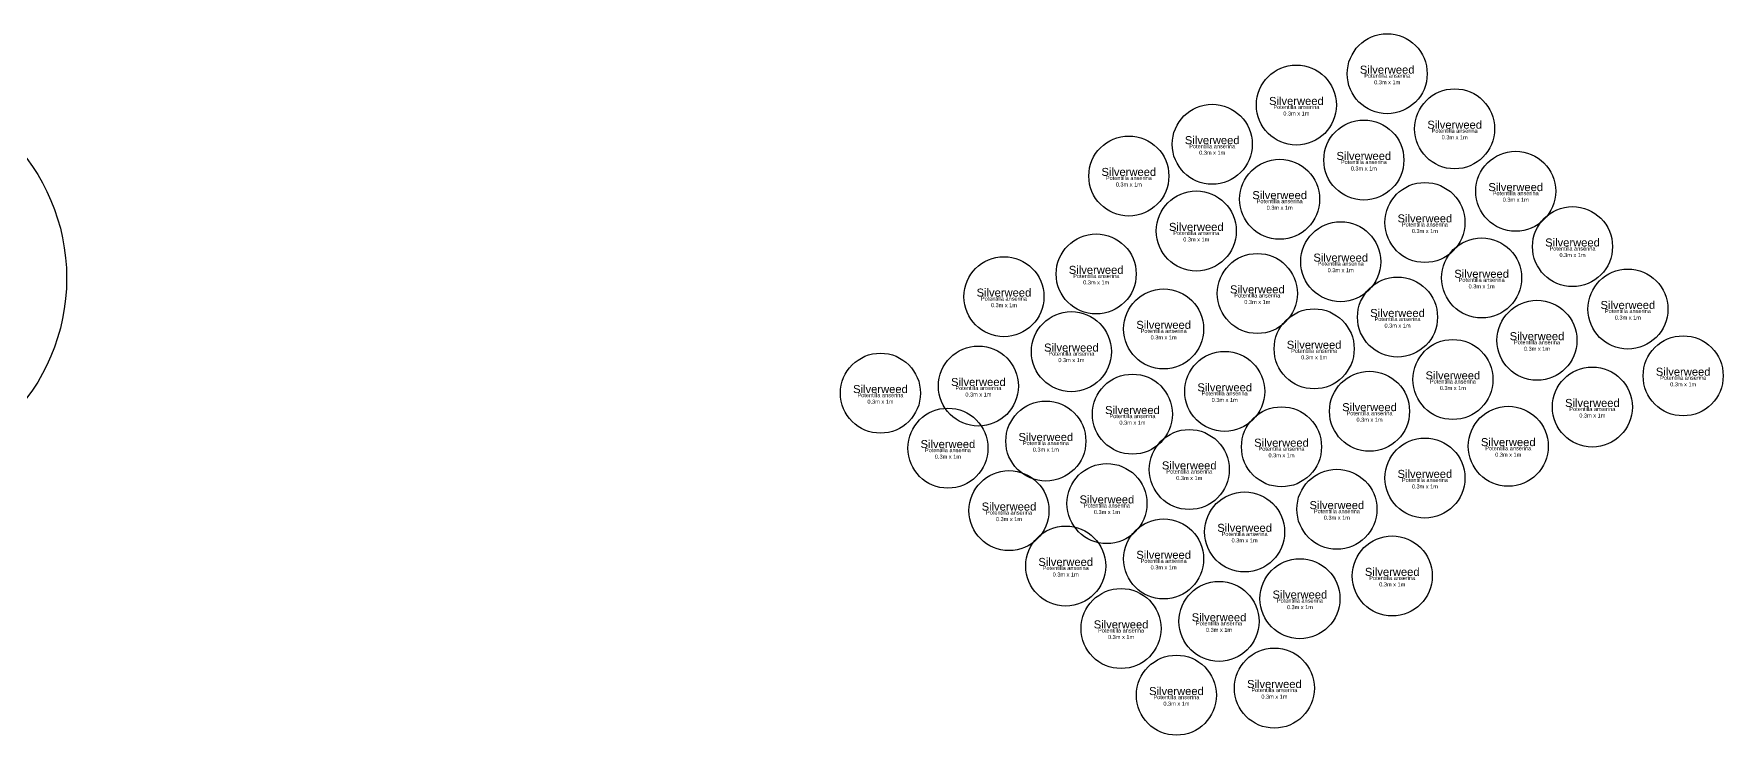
# Model space of a CAD drawing. Header units: metres. Extents: x -13.6 to 49.6, y 0.9 to 36.7.
# Drawn here: x 28.52 to 49.64, y 5.9 to 14.66 of the extents above; entities that cross this region are included whole.
import ezdxf

# ---------------------------------------------------------------- set-up
doc = ezdxf.new("R2010")
doc.units = ezdxf.units.M
doc.layers.add('Plant - Perennial', color=3, linetype='Continuous', lineweight=25, true_color=0x00ff00)
doc.layers.add('Plant - Shrub', color=3, linetype='Continuous', lineweight=25, true_color=0x00ff00)
doc.styles.add('textstyle119', font='')
doc.styles.add('textstyle120', font='')
doc.styles.add('textstyle163', font='')
doc.styles.add('textstyle164', font='')
doc.styles.get('textstyle119').set_extended_font_data('Arial')
doc.styles.get('textstyle120').set_extended_font_data('Arial')
doc.styles.get('textstyle163').set_extended_font_data('Arial')
doc.styles.get('textstyle164').set_extended_font_data('Arial')

# ---------------------------------------------------------------- blocks, each defined once
blk = doc.blocks.new('Perennial - Potentilla anserina')
at = {"layer": 'Plant - Perennial'}
blk.add_circle((0, 0), 0.5, dxfattribs=at)
at = {"layer": 'Plant - Perennial', "insert": (0, 0), "line_spacing_factor": 0.971628}
for s, char_height, attachment_point, style in [('\\c32767;Silverweed', 0.1, 8, 'textstyle120'), ('\\c32767;Potentilla anserina\\P0.3m x 1m', 0.05, 2, 'textstyle119')]:
    blk.add_mtext(s, dxfattribs=dict(at, char_height=char_height, attachment_point=attachment_point, style=style))
blk = doc.blocks.new("Shrub - Elaeagnus umbellata 'Brilliant Rose'")
at = {"layer": 'Plant - Shrub'}
blk.add_circle((0, 0), 2.5, dxfattribs=at)
at = {"layer": 'Plant - Shrub', "insert": (0, 0), "line_spacing_factor": 0.971628}
for s, char_height, attachment_point, style in [('\\c32767;Autumn Olive', 0.4, 8, 'textstyle164'), ("\\c32767;Elaeagnus umbellata\\P'Brilliant Rose'\\P5m x 5m", 0.2, 2, 'textstyle163')]:
    blk.add_mtext(s, dxfattribs=dict(at, char_height=char_height, attachment_point=attachment_point, style=style))

msp = doc.modelspace()

# ---------------------------------------------------------------- block references
at = {"layer": 'Plant - Perennial'}
for p in [(45.436, 14.165), (44.301, 13.774), (46.279, 13.477), (43.249, 13.284), (45.144, 13.087), (42.207, 12.887), (44.092, 12.597), (47.042, 12.697), (43.05, 12.2), (45.907, 12.306), (47.752, 12.005), (44.855, 11.816), (41.799, 11.663), (46.616, 11.614), (40.646, 11.379), (43.813, 11.419), (45.565, 11.124), (48.444, 11.224), (42.642, 10.976), (41.489, 10.692), (44.523, 10.727), (47.308, 10.834), (46.257, 10.344), (49.135, 10.39), (39.103, 10.173), (40.327, 10.262), (43.405, 10.195), (42.252, 9.911), (45.215, 9.947), (48, 10), (39.946, 9.486), (41.17, 9.574), (44.115, 9.503), (46.949, 9.51), (42.962, 9.219), (45.907, 9.113), (41.933, 8.794), (40.709, 8.705), (44.807, 8.723), (43.654, 8.439), (41.418, 8.013), (42.642, 8.102), (45.499, 7.889), (44.345, 7.605), (43.334, 7.321), (42.11, 7.232), (44.026, 6.487), (42.802, 6.399)]:
    msp.add_blockref('Perennial - Potentilla anserina', p, dxfattribs=at)
at = {"layer": 'Plant - Shrub'}
msp.add_blockref("Shrub - Elaeagnus umbellata 'Brilliant Rose'", (26.432, 11.609), dxfattribs=at)

doc.saveas('drawing.dxf')
